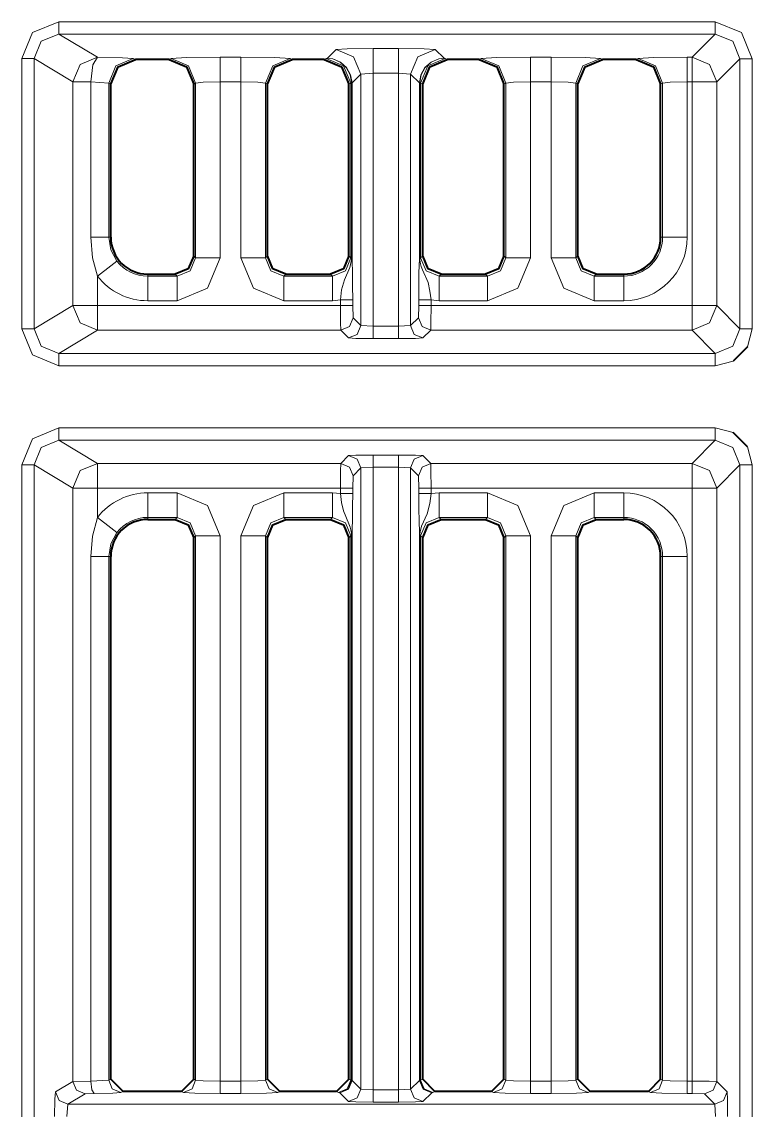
# Model space of a CAD drawing. Header units: millimetres. Extents: x 0 to 2941, y -405 to 1422.
# Drawn here: x 419.59 to 449.25, y 228.7 to 272.93 of the extents above; entities that cross this region are included whole.
import ezdxf

# ---------------------------------------------------------------- set-up
doc = ezdxf.new("R2010")
doc.units = ezdxf.units.MM
doc.layers.add('FINE', color=9, linetype='Continuous')
doc.layers.add('OUTLINE', color=7, linetype='Continuous')

msp = doc.modelspace()

# ---------------------------------------------------------------- linework, layer by layer
at = {"layer": 'FINE', "lineweight": 9}
for p, q in [((447.754, 272.928), (421.089, 272.928)), ((422.663, 271.484), (421.089, 272.428)), ((434.883, 271.837), (433.857, 271.837)), ((436.738, 271.443), (436.382, 271.799)), ((420.089, 260.452), (420.089, 271.429)), ((425.652, 271.434), (425.57, 271.393)), ((428.49, 271.484), (427.65, 271.484)), ((431.952, 271.434), (431.87, 271.393)), ((436.787, 271.434), (436.738, 271.443)), ((436.87, 271.393), (436.787, 271.434)), ((438.252, 271.434), (438.17, 271.393)), ((441.09, 271.484), (440.25, 271.484)), ((444.617, 271.434), (444.535, 271.393)), ((446.81, 271.484), (446.615, 271.484)), ((447.81, 270.484), (448.754, 271.428)), ((449.253, 260.453), (449.253, 271.428)), ((433, 270.442), (433.357, 270.799)), ((433.357, 270.799), (433.857, 270.838)), ((433.357, 270.799), (433.357, 260.582)), ((433.857, 260.556), (433.857, 270.838)), ((433.857, 270.838), (434.883, 270.838)), ((434.883, 270.838), (434.883, 260.556)), ((434.883, 270.838), (435.382, 270.799)), ((435.382, 260.582), (435.382, 270.799)), ((435.382, 270.799), (435.74, 270.442)), ((422.391, 270.484), (423.119, 270.437)), ((422.391, 270.484), (422.391, 264.172)), ((423.119, 264.172), (423.119, 270.437)), ((423.119, 270.437), (423.204, 270.394)), ((426.57, 270.394), (426.651, 270.435)), ((426.651, 270.435), (426.651, 263.34)), ((427.65, 263.34), (427.65, 270.484)), ((427.65, 270.484), (428.49, 270.484)), ((428.49, 270.484), (428.49, 263.34)), ((429.488, 263.34), (429.488, 270.435)), ((429.488, 270.435), (429.57, 270.394)), ((432.87, 270.394), (432.951, 270.435)), ((432.951, 270.435), (432.983, 270.446)), ((432.951, 270.435), (432.951, 263.34)), ((432.983, 270.446), (432.983, 270.442)), ((432.983, 270.442), (432.983, 263.34)), ((433, 270.442), (433, 270.448)), ((433, 263.34), (433, 270.442)), ((435.74, 270.442), (435.74, 263.34)), ((435.756, 270.446), (435.788, 270.435)), ((435.788, 270.435), (435.87, 270.394)), ((439.17, 270.394), (439.251, 270.435)), ((439.251, 270.435), (439.251, 263.34)), ((440.25, 270.484), (441.09, 270.484)), ((440.25, 263.34), (440.25, 270.484)), ((441.09, 270.484), (441.09, 263.34)), ((442.088, 263.34), (442.088, 270.435)), ((442.088, 270.435), (442.17, 270.394)), ((446.615, 270.484), (446.81, 270.484)), ((446.615, 264.172), (446.615, 270.484)), ((446.81, 270.484), (446.81, 261.397)), ((447.81, 261.397), (447.81, 270.484)), ((423.204, 264.172), (423.119, 264.172)), ((445.616, 264.172), (445.535, 264.172)), ((426.651, 263.34), (426.57, 263.421)), ((429.57, 263.421), (429.488, 263.34)), ((432.951, 263.34), (432.87, 263.421)), ((435.87, 263.421), (435.788, 263.34)), ((439.251, 263.34), (439.17, 263.421)), ((442.17, 263.421), (442.088, 263.34)), ((424.704, 262.591), (424.704, 262.673)), ((430.237, 262.591), (430.319, 262.673)), ((432.202, 262.591), (430.237, 262.591)), ((432.121, 262.673), (432.202, 262.591)), ((438.421, 262.673), (438.502, 262.591)), ((444.035, 262.673), (444.035, 262.591)), ((421.664, 261.397), (420.089, 260.452)), ((424.704, 261.592), (425.902, 261.592)), ((430.237, 261.592), (432.202, 261.592)), ((432.202, 261.592), (432.529, 261.623)), ((432.529, 261.623), (432.529, 261.397)), ((433.029, 261.397), (433.029, 261.623)), ((433.042, 260.897), (433.029, 261.397)), ((435.71, 261.397), (435.698, 260.897)), ((435.71, 261.623), (435.71, 261.397)), ((436.21, 261.397), (436.21, 261.623)), ((436.21, 261.623), (436.537, 261.592)), ((446.81, 261.397), (436.21, 261.397)), ((436.537, 261.592), (438.502, 261.592)), ((442.837, 261.592), (444.035, 261.592)), ((433.357, 260.582), (433.042, 260.897)), ((433.857, 260.556), (433.357, 260.582)), ((434.883, 260.556), (433.857, 260.556)), ((435.382, 260.582), (434.883, 260.556)), ((435.698, 260.897), (435.382, 260.582)), ((422.663, 260.397), (432.542, 260.397)), ((432.542, 260.397), (432.857, 260.082)), ((433.857, 260.056), (434.883, 260.056)), ((435.882, 260.082), (436.197, 260.397)), ((436.197, 260.397), (446.81, 260.397)), ((446.81, 260.397), (447.754, 259.453)), ((449.066, 259.726), (449.253, 260.453)), ((421.089, 258.954), (447.754, 258.954)), ((447.754, 258.954), (448.481, 259.141)), ((448.481, 256.239), (447.754, 256.427)), ((421.089, 255.927), (447.754, 255.927)), ((422.663, 254.984), (421.089, 255.927)), ((447.754, 255.927), (446.81, 254.984)), ((449.253, 254.928), (449.066, 255.655)), ((434.883, 255.324), (433.857, 255.324)), ((436.197, 254.984), (435.882, 255.299)), ((419.589, 254.928), (419.589, 200.202)), ((420.089, 254.928), (421.664, 253.984)), ((420.089, 200.202), (420.089, 254.928)), ((432.542, 254.984), (422.663, 254.984)), ((433.042, 254.484), (433.357, 254.799)), ((433.357, 254.799), (433.857, 254.825)), ((433.357, 254.799), (433.357, 229.558)), ((433.857, 254.825), (434.883, 254.825)), ((433.857, 229.532), (433.857, 254.825)), ((434.883, 254.825), (434.883, 229.532)), ((434.883, 254.825), (435.382, 254.799)), ((435.382, 254.799), (435.698, 254.484)), ((435.382, 229.558), (435.382, 254.799)), ((446.81, 254.984), (436.197, 254.984)), ((447.81, 253.984), (448.754, 254.928)), ((449.253, 200.348), (449.253, 254.928)), ((433.029, 253.984), (433.042, 254.484)), ((435.698, 254.484), (435.71, 253.984)), ((421.664, 253.984), (421.664, 229.873)), ((422.663, 253.984), (432.529, 253.984)), ((422.663, 252.786), (422.663, 253.984)), ((432.529, 253.984), (432.529, 253.758)), ((433.029, 253.758), (433.029, 253.984)), ((435.71, 253.984), (435.71, 253.758)), ((446.81, 253.984), (446.81, 229.886)), ((425.902, 253.789), (424.704, 253.789)), ((432.202, 253.789), (430.237, 253.789)), ((432.529, 253.758), (432.202, 253.789)), ((436.537, 253.789), (436.21, 253.758)), ((438.502, 253.789), (436.537, 253.789)), ((444.035, 253.789), (442.837, 253.789)), ((424.704, 252.708), (424.704, 252.79)), ((424.704, 252.79), (425.902, 252.79)), ((425.902, 252.79), (425.821, 252.708)), ((430.319, 252.708), (430.237, 252.79)), ((430.237, 252.79), (432.202, 252.79)), ((432.202, 252.79), (432.121, 252.708)), ((436.619, 252.708), (436.537, 252.79)), ((436.537, 252.79), (438.502, 252.79)), ((438.502, 252.79), (438.421, 252.708)), ((442.919, 252.708), (442.837, 252.79)), ((442.837, 252.79), (444.035, 252.79)), ((444.035, 252.79), (444.035, 252.708)), ((426.57, 251.96), (426.651, 252.041)), ((427.65, 229.886), (427.65, 252.041)), ((428.49, 252.041), (428.49, 229.886)), ((429.488, 252.041), (429.57, 251.96)), ((429.488, 229.923), (429.488, 252.041)), ((432.87, 251.96), (432.951, 252.041)), ((432.951, 252.041), (432.951, 229.923)), ((433, 229.915), (433, 252.041)), ((435.74, 252.041), (435.74, 229.915)), ((435.756, 229.915), (435.756, 252.041)), ((435.788, 252.041), (435.87, 251.96)), ((439.17, 251.96), (439.251, 252.041)), ((440.25, 229.886), (440.25, 252.041)), ((441.09, 252.041), (441.09, 229.886)), ((442.088, 252.041), (442.17, 251.96)), ((422.391, 251.208), (422.391, 229.885)), ((445.535, 251.208), (445.616, 251.208)), ((445.616, 251.208), (445.616, 229.923)), ((446.615, 229.886), (446.615, 251.208)), ((421.664, 229.873), (420.963, 229.453)), ((422.391, 229.885), (421.664, 229.873)), ((423.119, 229.921), (422.391, 229.885)), ((423.204, 229.964), (423.119, 229.921)), ((428.49, 229.886), (427.65, 229.886)), ((429.57, 229.964), (429.488, 229.923)), ((432.951, 229.923), (432.87, 229.964)), ((432.983, 229.915), (432.951, 229.923)), ((433.357, 229.558), (433, 229.915)), ((433.857, 229.532), (433.357, 229.558)), ((434.883, 229.532), (433.857, 229.532)), ((435.382, 229.558), (434.883, 229.532)), ((435.74, 229.915), (435.382, 229.558)), ((435.788, 229.923), (435.756, 229.915)), ((441.09, 229.886), (440.25, 229.886)), ((445.616, 229.923), (445.535, 229.964)), ((446.81, 229.886), (446.615, 229.886)), ((421.462, 228.953), (422.163, 229.373)), ((422.163, 229.373), (422.527, 229.385)), ((423.618, 229.421), (423.704, 229.464)), ((427.65, 229.386), (428.49, 229.386)), ((429.988, 229.423), (430.07, 229.464)), ((432.37, 229.464), (432.452, 229.423)), ((432.452, 229.423), (432.5, 229.415)), ((432.5, 229.415), (432.857, 229.058)), ((435.882, 229.058), (436.239, 229.415)), ((436.239, 229.415), (436.288, 229.423)), ((436.288, 229.423), (436.37, 229.464)), ((438.67, 229.464), (438.752, 229.423)), ((440.25, 229.386), (441.09, 229.386)), ((442.588, 229.423), (442.67, 229.464)), ((445.035, 229.464), (445.117, 229.423)), ((446.615, 229.386), (446.81, 229.386)), ((446.81, 229.386), (447.31, 229.373)), ((447.31, 229.373), (447.73, 228.953)), ((421.42, 228.453), (421.462, 228.953)), ((447.73, 228.953), (421.462, 228.953)), ((433.857, 229.033), (434.883, 229.033)), ((447.73, 228.953), (447.756, 228.453))]:
    msp.add_line(p, q, dxfattribs=at)
for points in [[(421.089, 272.928), (420.029, 272.489), (419.589, 271.429)], [(421.089, 272.428), (421.089, 272.579), (421.089, 272.928)], [(447.754, 272.928), (447.754, 272.579), (447.754, 272.428)], [(449.253, 271.428), (448.814, 272.488), (447.754, 272.928)], [(421.089, 272.428), (420.382, 272.135), (420.089, 271.429)], [(421.089, 272.428), (447.754, 272.428), (446.81, 271.484)], [(448.754, 271.428), (448.461, 272.135), (447.754, 272.428)], [(432.357, 271.799), (432.001, 271.443), (431.952, 271.434)], [(433.857, 271.837), (432.81, 271.826), (432.357, 271.799)], [(433.357, 270.799), (433.064, 271.506), (432.357, 271.799)], [(433.857, 270.838), (433.857, 271.536), (433.857, 271.837)], [(434.883, 270.838), (434.883, 271.536), (434.883, 271.837)], [(436.382, 271.799), (435.929, 271.826), (434.883, 271.837)], [(435.382, 270.799), (435.675, 271.506), (436.382, 271.799)], [(419.589, 271.429), (419.935, 271.429), (420.089, 271.429)], [(419.589, 271.429), (419.589, 260.452), (420.029, 259.392), (421.089, 258.954)], [(420.089, 271.429), (421.664, 270.484), (421.664, 261.397)], [(422.663, 271.484), (421.956, 271.191), (421.664, 270.484)], [(422.663, 271.484), (422.473, 271.182), (422.391, 270.484)], [(424.204, 271.393), (424.117, 271.436), (423.682, 271.466), (422.663, 271.484)], [(424.117, 271.436), (423.412, 271.143), (423.119, 270.437)], [(427.65, 271.484), (426.273, 271.47), (425.652, 271.434)], [(426.651, 270.435), (426.358, 271.141), (425.652, 271.434)], [(427.65, 270.484), (427.65, 271.182), (427.65, 271.484)], [(428.49, 270.484), (428.49, 271.182), (428.49, 271.484)], [(430.57, 271.393), (430.487, 271.434), (429.866, 271.47), (428.49, 271.484)], [(429.488, 270.435), (429.781, 271.141), (430.487, 271.434)], [(432.951, 270.435), (432.658, 271.141), (431.952, 271.434)], [(432.983, 270.446), (432.926, 270.775), (432.767, 271.066), (432.522, 271.289), (432.217, 271.418), (432.025, 271.443), (432.001, 271.443)], [(433, 270.448), (432.942, 270.777), (432.779, 271.069), (432.53, 271.291), (432.22, 271.419), (432.025, 271.443), (432.001, 271.443)], [(435.74, 270.442), (435.74, 270.448), (435.798, 270.777), (435.96, 271.069), (436.21, 271.291), (436.52, 271.419), (436.714, 271.443), (436.738, 271.443)], [(435.756, 270.446), (435.813, 270.775), (435.972, 271.066), (436.217, 271.289), (436.523, 271.418), (436.714, 271.443), (436.738, 271.443)], [(435.788, 270.435), (436.081, 271.141), (436.787, 271.434)], [(440.25, 271.484), (438.873, 271.47), (438.252, 271.434)], [(439.251, 270.435), (438.958, 271.141), (438.252, 271.434)], [(440.25, 270.484), (440.25, 271.182), (440.25, 271.484)], [(441.09, 270.484), (441.09, 271.182), (441.09, 271.484)], [(443.17, 271.393), (443.087, 271.434), (442.466, 271.47), (441.09, 271.484)], [(442.088, 270.435), (442.381, 271.141), (443.087, 271.434)], [(446.615, 271.484), (445.238, 271.47), (444.617, 271.434)], [(445.616, 270.435), (445.323, 271.141), (444.617, 271.434)], [(446.615, 270.484), (446.615, 271.182), (446.615, 271.484)], [(446.81, 270.484), (446.81, 271.182), (446.81, 271.484)], [(447.81, 270.484), (447.517, 271.191), (446.81, 271.484)], [(448.754, 271.428), (448.754, 260.453), (447.81, 261.397)], [(448.754, 271.428), (448.905, 271.428), (449.253, 271.428)], [(421.664, 270.484), (421.879, 270.484), (422.391, 270.484)], [(426.651, 270.435), (426.961, 270.47), (427.65, 270.484)], [(428.49, 270.484), (429.178, 270.47), (429.488, 270.435)], [(432.983, 270.446), (432.995, 270.447), (433, 270.448)], [(432.983, 270.442), (432.995, 270.442), (433, 270.442)], [(435.756, 270.446), (435.744, 270.447), (435.74, 270.448)], [(435.74, 270.442), (435.744, 270.442), (435.756, 270.442)], [(435.756, 263.34), (435.756, 270.442), (435.756, 270.446)], [(435.756, 263.34), (435.777, 263.34), (435.788, 263.34), (435.788, 270.435)], [(439.251, 270.435), (439.561, 270.47), (440.25, 270.484)], [(441.09, 270.484), (441.778, 270.47), (442.088, 270.435)], [(445.535, 270.394), (445.616, 270.435), (445.616, 264.172)], [(445.616, 270.435), (445.926, 270.47), (446.615, 270.484)], [(446.81, 270.484), (447.508, 270.484), (447.81, 270.484)], [(422.391, 264.172), (422.901, 264.172), (423.119, 264.172)], [(422.391, 264.172), (422.462, 263.336), (422.663, 262.595)], [(423.453, 263.205), (423.206, 263.66), (423.119, 264.172)], [(446.615, 264.172), (445.926, 264.172), (445.616, 264.172)], [(422.663, 262.595), (423.207, 263.015), (423.453, 263.205)], [(426.651, 263.34), (426.433, 262.809), (425.902, 262.591)], [(425.902, 261.592), (427.138, 262.104), (427.65, 263.34)], [(427.65, 263.34), (426.961, 263.34), (426.651, 263.34)], [(428.49, 263.34), (429.178, 263.34), (429.488, 263.34)], [(428.49, 263.34), (429.001, 262.104), (430.237, 261.592)], [(430.237, 262.591), (429.706, 262.809), (429.488, 263.34)], [(432.951, 263.34), (432.733, 262.809), (432.202, 262.591)], [(432.983, 263.34), (432.981, 263.27), (432.972, 263.183), (432.912, 262.943), (432.69, 262.443), (432.579, 262.03), (432.529, 261.623)], [(432.951, 263.34), (432.962, 263.34), (432.983, 263.34)], [(433, 263.34), (432.995, 263.34), (432.983, 263.34)], [(433.029, 261.623), (433.026, 262.215), (433.017, 262.763), (433.004, 263.171), (433, 263.279), (433, 263.313), (433, 263.34)], [(435.74, 263.34), (435.74, 263.328), (435.739, 263.3), (435.738, 263.241), (435.736, 263.192), (435.734, 263.117), (435.72, 262.624), (435.713, 262.153), (435.71, 261.623)], [(435.756, 263.34), (435.744, 263.34), (435.74, 263.34)], [(436.21, 261.623), (436.167, 261.987), (436.089, 262.33), (435.865, 262.848), (435.813, 262.985), (435.784, 263.091), (435.761, 263.237), (435.757, 263.307), (435.756, 263.34)], [(436.537, 262.591), (436.006, 262.809), (435.788, 263.34)], [(439.251, 263.34), (439.033, 262.809), (438.502, 262.591)], [(438.502, 261.592), (439.738, 262.104), (440.25, 263.34)], [(439.251, 263.34), (439.561, 263.34), (440.25, 263.34)], [(442.088, 263.34), (441.778, 263.34), (441.09, 263.34)], [(441.09, 263.34), (441.601, 262.104), (442.837, 261.592)], [(442.837, 262.591), (442.306, 262.809), (442.088, 263.34)], [(432.529, 261.397), (422.663, 261.397), (422.663, 262.595)], [(425.821, 262.673), (425.902, 262.591), (424.704, 262.591)], [(424.704, 261.592), (424.704, 262.281), (424.704, 262.591)], [(425.902, 261.592), (425.902, 262.281), (425.902, 262.591)], [(430.237, 262.591), (430.237, 262.281), (430.237, 261.592)], [(432.202, 262.591), (432.202, 262.281), (432.202, 261.592)], [(438.502, 262.591), (436.537, 262.591), (436.619, 262.673)], [(436.537, 262.591), (436.537, 262.281), (436.537, 261.592)], [(438.502, 262.591), (438.502, 262.281), (438.502, 261.592)], [(444.035, 262.591), (442.837, 262.591), (442.919, 262.673)], [(442.837, 262.591), (442.837, 262.281), (442.837, 261.592)], [(444.035, 261.592), (444.035, 262.281), (444.035, 262.591)], [(422.663, 261.397), (421.971, 261.397), (421.664, 261.397)], [(421.664, 261.397), (421.956, 260.69), (422.663, 260.397)], [(422.663, 261.397), (422.663, 260.699), (422.663, 260.397)], [(433.029, 261.623), (432.878, 261.623), (432.529, 261.623)], [(433.029, 261.397), (432.878, 261.397), (432.529, 261.397)], [(432.529, 261.397), (432.533, 260.699), (432.542, 260.397)], [(436.21, 261.623), (435.861, 261.623), (435.71, 261.623)], [(436.21, 261.397), (435.861, 261.397), (435.71, 261.397)], [(436.197, 260.397), (436.206, 260.699), (436.21, 261.397)], [(446.81, 261.397), (447.508, 261.397), (447.81, 261.397)], [(446.81, 260.397), (447.517, 260.69), (447.81, 261.397)], [(446.81, 261.397), (446.81, 260.699), (446.81, 260.397)], [(433.042, 260.897), (432.895, 260.544), (432.542, 260.397)], [(433.357, 260.582), (433.21, 260.228), (432.857, 260.082)], [(433.857, 260.056), (433.857, 260.207), (433.857, 260.556)], [(434.883, 260.056), (434.883, 260.207), (434.883, 260.556)], [(435.882, 260.082), (435.529, 260.228), (435.382, 260.582)], [(436.197, 260.397), (435.844, 260.544), (435.698, 260.897)], [(419.589, 260.452), (419.935, 260.452), (420.089, 260.452)], [(421.089, 259.453), (420.382, 259.746), (420.089, 260.452)], [(447.754, 259.453), (421.089, 259.453), (422.663, 260.397)], [(432.857, 260.082), (433.159, 260.064), (433.857, 260.056)], [(434.883, 260.056), (435.58, 260.064), (435.882, 260.082)], [(448.754, 260.453), (448.461, 259.746), (447.754, 259.453)], [(448.754, 260.453), (448.905, 260.453), (449.253, 260.453)], [(421.089, 258.954), (421.089, 259.303), (421.089, 259.453)], [(447.754, 258.954), (447.754, 259.303), (447.754, 259.453)], [(447.754, 256.427), (421.089, 256.427), (420.029, 255.988), (419.589, 254.928)], [(421.089, 256.427), (421.089, 256.078), (421.089, 255.927)], [(447.754, 256.427), (447.754, 256.078), (447.754, 255.927)], [(420.089, 254.928), (420.382, 255.635), (421.089, 255.927)], [(447.754, 255.927), (448.461, 255.635), (448.754, 254.928)], [(433.857, 255.324), (433.159, 255.317), (432.857, 255.299), (432.542, 254.984)], [(432.857, 255.299), (433.21, 255.152), (433.357, 254.799)], [(433.857, 255.324), (433.857, 255.174), (433.857, 254.825)], [(434.883, 255.324), (434.883, 255.174), (434.883, 254.825)], [(435.882, 255.299), (435.58, 255.317), (434.883, 255.324)], [(435.882, 255.299), (435.529, 255.152), (435.382, 254.799)], [(419.589, 254.928), (419.935, 254.928), (420.089, 254.928)], [(422.663, 254.984), (421.956, 254.69), (421.664, 253.984)], [(422.663, 254.984), (422.663, 254.682), (422.663, 253.984)], [(432.542, 254.984), (432.533, 254.682), (432.529, 253.984)], [(432.542, 254.984), (432.895, 254.837), (433.042, 254.484)], [(436.197, 254.984), (435.844, 254.837), (435.698, 254.484)], [(436.21, 253.984), (436.206, 254.682), (436.197, 254.984)], [(447.81, 253.984), (447.517, 254.691), (446.81, 254.984)], [(446.81, 254.984), (446.81, 254.682), (446.81, 253.984)], [(448.754, 254.928), (448.754, 200.203), (447.81, 201.147)], [(448.754, 254.928), (448.905, 254.928), (449.253, 254.928)], [(421.664, 253.984), (421.971, 253.984), (422.663, 253.984)], [(432.529, 253.984), (432.878, 253.984), (433.029, 253.984)], [(436.21, 253.984), (435.861, 253.984), (435.71, 253.984)], [(436.21, 253.758), (436.21, 253.984), (446.81, 253.984)], [(447.81, 253.984), (447.508, 253.984), (446.81, 253.984)], [(448.23, 229.453), (447.81, 229.873), (447.81, 253.984)], [(424.704, 252.79), (424.704, 253.1), (424.704, 253.789)], [(425.902, 252.79), (425.902, 253.1), (425.902, 253.789)], [(427.65, 252.041), (427.138, 253.277), (425.902, 253.789)], [(430.237, 253.789), (429.001, 253.277), (428.49, 252.041)], [(430.237, 253.789), (430.237, 253.1), (430.237, 252.79)], [(432.202, 253.789), (432.202, 253.1), (432.202, 252.79)], [(432.529, 253.758), (432.878, 253.758), (433.029, 253.758)], [(432.529, 253.758), (432.572, 253.394), (432.65, 253.051), (432.875, 252.533), (432.926, 252.396), (432.955, 252.289), (432.978, 252.143), (432.983, 252.074), (432.983, 252.041), (432.983, 229.915)], [(433, 252.041), (433, 252.054), (433, 252.081), (433.001, 252.14), (433.003, 252.189), (433.006, 252.263), (433.02, 252.757), (433.026, 253.227), (433.029, 253.758)], [(436.21, 253.758), (435.861, 253.758), (435.71, 253.758)], [(435.71, 253.758), (435.713, 253.166), (435.723, 252.618), (435.736, 252.21), (435.739, 252.102), (435.739, 252.068), (435.74, 252.041)], [(435.756, 252.041), (435.758, 252.111), (435.767, 252.198), (435.827, 252.437), (436.049, 252.937), (436.16, 253.351), (436.21, 253.758)], [(436.537, 253.789), (436.537, 253.1), (436.537, 252.79)], [(438.502, 253.789), (438.502, 253.1), (438.502, 252.79)], [(440.25, 252.041), (439.738, 253.277), (438.502, 253.789)], [(442.837, 253.789), (441.601, 253.277), (441.09, 252.041)], [(442.837, 253.789), (442.837, 253.1), (442.837, 252.79)], [(444.035, 253.789), (444.035, 253.1), (444.035, 252.79)], [(422.663, 252.786), (422.459, 252.029), (422.391, 251.208)], [(423.453, 252.176), (423.207, 252.365), (422.663, 252.786)], [(425.902, 252.79), (426.433, 252.572), (426.651, 252.041)], [(429.488, 252.041), (429.706, 252.572), (430.237, 252.79)], [(432.202, 252.79), (432.733, 252.572), (432.951, 252.041)], [(435.756, 252.041), (435.777, 252.041), (435.788, 252.041), (436.006, 252.572), (436.537, 252.79)], [(438.502, 252.79), (439.033, 252.572), (439.251, 252.041)], [(442.088, 252.041), (442.306, 252.572), (442.837, 252.79)], [(423.119, 251.208), (423.202, 251.712), (423.453, 252.176)], [(426.651, 252.041), (426.651, 229.923), (426.57, 229.964)], [(426.651, 252.041), (426.961, 252.041), (427.65, 252.041)], [(428.49, 252.041), (429.178, 252.041), (429.488, 252.041)], [(432.951, 252.041), (432.962, 252.041), (432.983, 252.041)], [(432.983, 252.041), (432.995, 252.041), (433, 252.041)], [(435.756, 252.041), (435.744, 252.041), (435.74, 252.041)], [(435.87, 229.964), (435.788, 229.923), (435.788, 252.041)], [(439.251, 252.041), (439.251, 229.923), (439.17, 229.964)], [(439.251, 252.041), (439.561, 252.041), (440.25, 252.041)], [(442.088, 252.041), (441.778, 252.041), (441.09, 252.041)], [(442.17, 229.964), (442.088, 229.923), (442.088, 252.041)], [(423.119, 251.208), (422.901, 251.208), (422.391, 251.208)], [(423.119, 229.921), (423.119, 251.208), (423.204, 251.208)], [(446.615, 251.208), (445.926, 251.208), (445.616, 251.208)], [(422.163, 229.373), (421.81, 229.52), (421.664, 229.873)], [(422.527, 229.385), (422.432, 229.536), (422.391, 229.885)], [(423.618, 229.421), (423.265, 229.568), (423.119, 229.921)], [(426.651, 229.923), (426.505, 229.57), (426.152, 229.423)], [(427.65, 229.886), (426.961, 229.897), (426.651, 229.923)], [(427.65, 229.886), (427.65, 229.537), (427.65, 229.386)], [(429.488, 229.923), (429.178, 229.897), (428.49, 229.886)], [(428.49, 229.886), (428.49, 229.537), (428.49, 229.386)], [(429.488, 229.923), (429.635, 229.57), (429.988, 229.423)], [(432.951, 229.923), (432.804, 229.57), (432.452, 229.423)], [(433, 229.915), (432.853, 229.562), (432.5, 229.415)], [(432.983, 229.915), (432.84, 229.563), (432.5, 229.415)], [(433.357, 229.558), (433.21, 229.204), (432.857, 229.058)], [(433, 229.915), (432.995, 229.915), (432.983, 229.915)], [(433.857, 229.532), (433.857, 229.183), (433.857, 229.033)], [(434.883, 229.532), (434.883, 229.183), (434.883, 229.033)], [(435.382, 229.558), (435.529, 229.204), (435.882, 229.058)], [(435.74, 229.915), (435.886, 229.562), (436.239, 229.415)], [(435.756, 229.915), (435.744, 229.915), (435.74, 229.915)], [(435.756, 229.915), (435.899, 229.563), (436.239, 229.415)], [(435.788, 229.923), (435.935, 229.57), (436.288, 229.423)], [(439.251, 229.923), (439.104, 229.57), (438.752, 229.423)], [(440.25, 229.886), (439.561, 229.897), (439.251, 229.923)], [(440.25, 229.886), (440.25, 229.537), (440.25, 229.386)], [(442.088, 229.923), (441.778, 229.897), (441.09, 229.886)], [(441.09, 229.886), (441.09, 229.537), (441.09, 229.386)], [(442.088, 229.923), (442.235, 229.57), (442.588, 229.423)], [(445.117, 229.423), (445.469, 229.57), (445.616, 229.923)], [(446.615, 229.886), (445.926, 229.897), (445.616, 229.923)], [(446.615, 229.386), (446.615, 229.537), (446.615, 229.886)], [(446.81, 229.386), (446.81, 229.537), (446.81, 229.886)], [(447.81, 229.873), (447.508, 229.882), (446.81, 229.886)], [(447.31, 229.373), (447.663, 229.52), (447.81, 229.873)], [(420.963, 229.453), (420.933, 229.151), (420.92, 228.453)], [(421.462, 228.953), (421.109, 229.1), (420.963, 229.453)], [(422.527, 229.385), (423.292, 229.399), (423.618, 229.421)], [(426.07, 229.464), (426.152, 229.423), (426.617, 229.397), (427.65, 229.386)], [(428.49, 229.386), (429.522, 229.397), (429.988, 229.423)], [(438.752, 229.423), (439.217, 229.397), (440.25, 229.386)], [(441.09, 229.386), (442.122, 229.397), (442.588, 229.423)], [(445.117, 229.423), (445.582, 229.397), (446.615, 229.386)], [(447.73, 228.953), (448.083, 229.1), (448.23, 229.453)], [(448.255, 228.453), (448.248, 229.151), (448.23, 229.453)], [(432.857, 229.058), (433.159, 229.04), (433.857, 229.033)], [(434.883, 229.033), (435.58, 229.04), (435.882, 229.058)]]:
    msp.add_lwpolyline(points, dxfattribs=at)
for points in [[(444.035, 262.591, 0.414214), (445.616, 264.172)], [(444.035, 261.592, 0.414204), (446.615, 264.172)], [(423.453, 263.205, 0.232246), (424.704, 262.591)], [(422.663, 262.595, 0.23224), (424.704, 261.592)], [(424.704, 253.788, 0.232249), (422.663, 252.786)], [(446.615, 251.208, 0.414204), (444.035, 253.788)], [(424.704, 252.79, 0.232242), (423.453, 252.175)], [(445.616, 251.208, 0.414214), (444.035, 252.79)]]:
    msp.add_lwpolyline(points, format="xyb", dxfattribs=at)
at = {"layer": 'OUTLINE', "lineweight": 40}
for p, q in [((425.57, 271.393), (424.204, 271.393)), ((431.87, 271.393), (430.57, 271.393)), ((438.17, 271.393), (436.87, 271.393)), ((444.535, 271.393), (443.17, 271.393)), ((423.204, 264.172), (423.204, 270.394)), ((426.57, 263.421), (426.57, 270.394)), ((432.87, 263.421), (432.87, 270.394)), ((435.87, 263.421), (435.87, 270.394)), ((439.17, 263.421), (439.17, 270.394)), ((442.17, 263.421), (442.17, 270.394)), ((445.535, 264.172), (445.535, 270.394)), ((424.704, 262.673), (425.821, 262.673)), ((430.319, 262.673), (432.121, 262.673)), ((436.619, 262.673), (438.421, 262.673)), ((442.919, 262.673), (444.035, 262.673)), ((449.066, 259.726), (448.481, 259.141)), ((449.066, 255.655), (448.481, 256.239)), ((424.704, 252.708), (425.821, 252.708)), ((430.319, 252.708), (432.121, 252.708)), ((436.619, 252.708), (438.421, 252.708)), ((442.919, 252.708), (444.035, 252.708)), ((426.57, 229.964), (426.57, 251.96)), ((432.87, 229.964), (432.87, 251.96)), ((435.87, 229.964), (435.87, 251.96)), ((439.17, 229.964), (439.17, 251.96)), ((442.17, 229.964), (442.17, 251.96)), ((423.204, 229.964), (423.204, 251.208)), ((423.704, 229.464), (423.204, 229.964)), ((426.57, 229.964), (426.07, 229.464)), ((432.87, 229.964), (432.37, 229.464)), ((436.37, 229.464), (435.87, 229.964)), ((439.17, 229.964), (438.67, 229.464)), ((442.67, 229.464), (442.17, 229.964)), ((445.535, 229.964), (445.035, 229.464)), ((426.07, 229.464), (423.704, 229.464)), ((438.67, 229.464), (436.37, 229.464)), ((445.035, 229.464), (442.67, 229.464))]:
    msp.add_line(p, q, dxfattribs=at)
for points in [[(423.204, 270.394), (423.497, 271.101), (424.204, 271.393)], [(425.57, 271.393), (426.277, 271.101), (426.57, 270.394)], [(429.57, 263.421), (429.57, 270.394), (429.862, 271.101), (430.57, 271.393)], [(431.87, 271.393), (432.577, 271.101), (432.87, 270.394)], [(435.87, 270.394), (436.162, 271.101), (436.87, 271.393)], [(438.17, 271.393), (438.877, 271.101), (439.17, 270.394)], [(442.17, 270.394), (442.463, 271.101), (443.17, 271.393)], [(444.535, 271.393), (445.242, 271.101), (445.535, 270.394)], [(426.57, 263.421), (426.35, 262.892), (425.821, 262.673)], [(430.319, 262.673), (429.789, 262.892), (429.57, 263.421)], [(432.87, 263.421), (432.65, 262.892), (432.121, 262.673)], [(436.619, 262.673), (436.089, 262.892), (435.87, 263.421)], [(439.17, 263.421), (438.95, 262.892), (438.421, 262.673)], [(442.919, 262.673), (442.389, 262.892), (442.17, 263.421)], [(425.821, 252.708), (426.35, 252.489), (426.57, 251.96)], [(429.57, 229.964), (429.57, 251.96), (429.789, 252.489), (430.319, 252.708)], [(432.121, 252.708), (432.65, 252.489), (432.87, 251.96)], [(435.87, 251.96), (436.089, 252.489), (436.619, 252.708)], [(438.421, 252.708), (438.95, 252.489), (439.17, 251.96)], [(442.17, 251.96), (442.389, 252.489), (442.919, 252.708)], [(432.37, 229.464), (430.07, 229.464), (429.57, 229.964)]]:
    msp.add_lwpolyline(points, dxfattribs=at)
for points in [[(423.204, 264.172, 0.414197), (424.704, 262.672)], [(444.035, 262.672, 0.414205), (445.535, 264.172)], [(424.704, 252.708, 0.41423), (423.204, 251.208)], [(445.535, 229.964), (445.535, 251.208, 0.414222), (444.035, 252.708)]]:
    msp.add_lwpolyline(points, format="xyb", dxfattribs=at)

doc.saveas('drawing.dxf')
